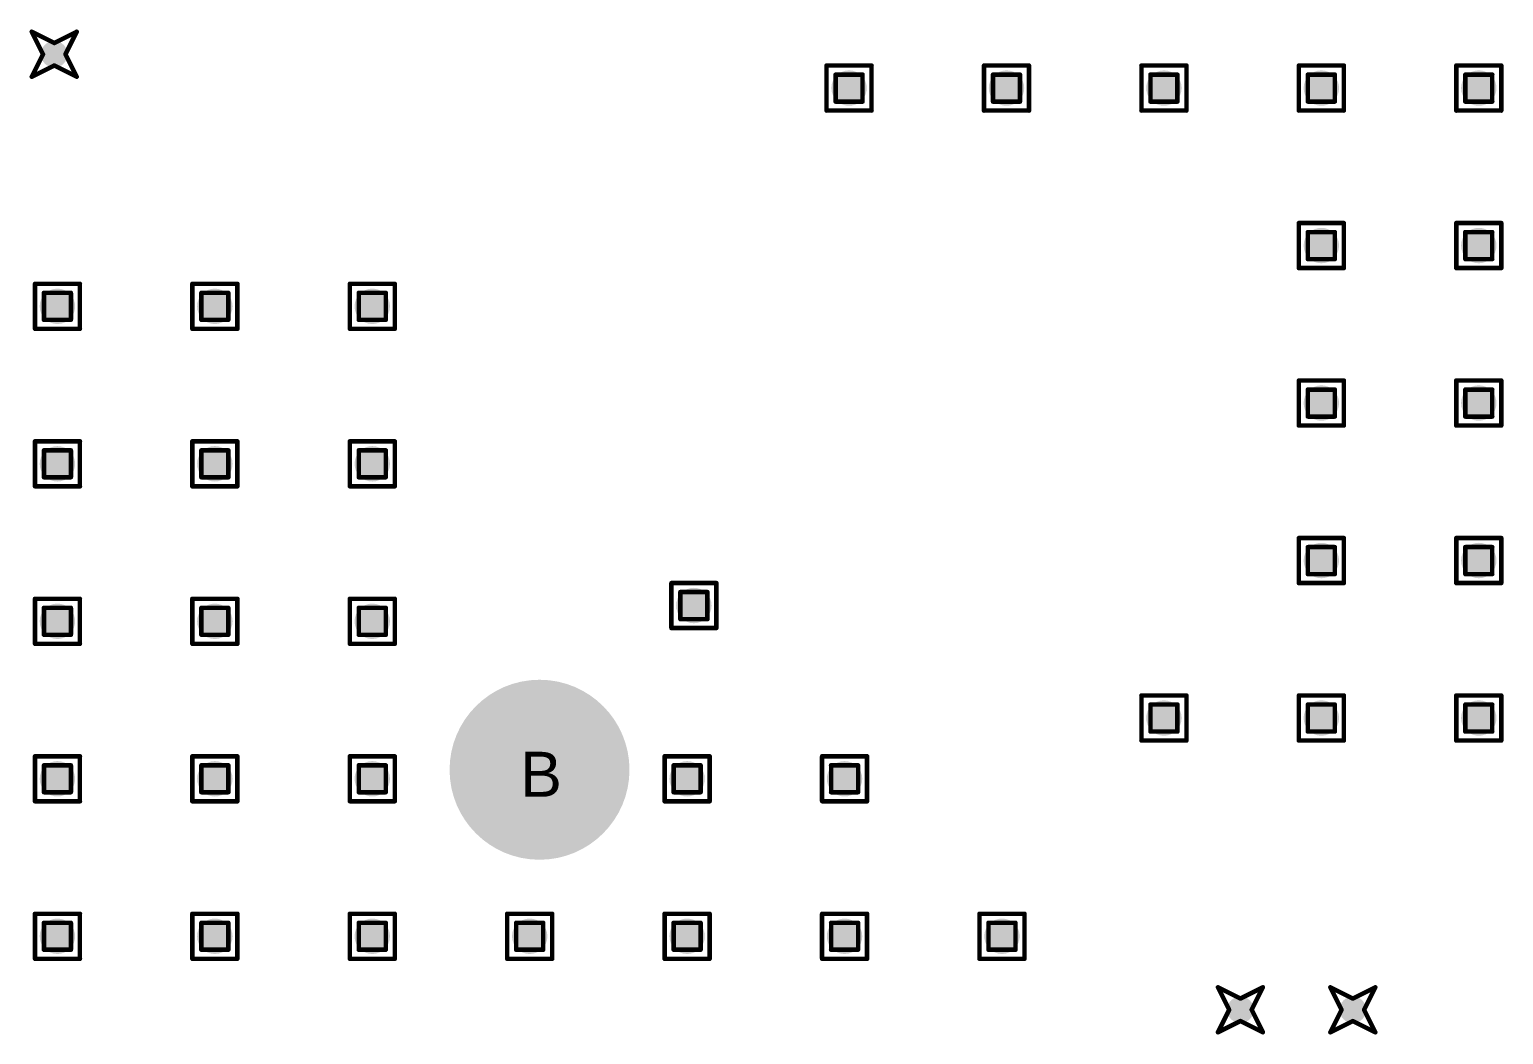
# Model space of a CAD drawing. Header units: millimetres. Extents: x -25 to 478, y -31 to 252.
# Drawn here: x 48.27 to 64.92, y 18.07 to 29.41 of the extents above; entities that cross this region are included whole.
import ezdxf

# ---------------------------------------------------------------- set-up
doc = ezdxf.new("R2010")
doc.units = ezdxf.units.MM
for name, color, linetype in [('DrillDrawing', 1, 'Continuous'), ('MultiLayer', 9, 'Continuous'), ('PadHoleLayer', 156, 'Continuous'), ('ViaHoleLayer', 16, 'Continuous')]:
    doc.layers.add(name, color=color, linetype=linetype)
doc.styles.add('Arial', font='', dxfattribs={"height": 0.2})
doc.styles.get('Arial').set_extended_font_data('Arial')

# ---------------------------------------------------------------- blocks, each defined once
blk = doc.blocks.new('KEYSTONE5000_953')
at = {"layer": 'MultiLayer'}
h = blk.add_hatch(color=9, dxfattribs=at)
edge = h.paths.add_edge_path()
edge.add_arc((0, 0), 1.016, 0, 360)
at = {"layer": 'PadHoleLayer'}
h = blk.add_hatch(color=156, dxfattribs=at)
edge = h.paths.add_edge_path()
edge.add_arc((0, 0), 0.508, 0, 360)

msp = doc.modelspace()

# ---------------------------------------------------------------- hatches: boundary and pattern name
at = {"layer": 'ViaHoleLayer'}
h = msp.add_hatch(color=16, dxfattribs=at)
edge = h.paths.add_edge_path()
edge.add_arc((48.554, 29.135), 0.15, 0, 360)
h = msp.add_hatch(color=16, dxfattribs=at)
edge = h.paths.add_edge_path()
edge.add_arc((57.531, 28.753), 0.2, 0, 360)
h = msp.add_hatch(color=16, dxfattribs=at)
edge = h.paths.add_edge_path()
edge.add_arc((59.309, 28.753), 0.2, 0, 360)
h = msp.add_hatch(color=16, dxfattribs=at)
edge = h.paths.add_edge_path()
edge.add_arc((61.087, 28.753), 0.2, 0, 360)
h = msp.add_hatch(color=16, dxfattribs=at)
edge = h.paths.add_edge_path()
edge.add_arc((62.865, 28.753), 0.2, 0, 360)
h = msp.add_hatch(color=16, dxfattribs=at)
edge = h.paths.add_edge_path()
edge.add_arc((64.643, 28.753), 0.2, 0, 360)
h = msp.add_hatch(color=16, dxfattribs=at)
edge = h.paths.add_edge_path()
edge.add_arc((62.865, 26.975), 0.2, 0, 360)
h = msp.add_hatch(color=16, dxfattribs=at)
edge = h.paths.add_edge_path()
edge.add_arc((64.643, 26.975), 0.2, 0, 360)
h = msp.add_hatch(color=16, dxfattribs=at)
edge = h.paths.add_edge_path()
edge.add_arc((48.59, 26.289), 0.2, 0, 360)
h = msp.add_hatch(color=16, dxfattribs=at)
edge = h.paths.add_edge_path()
edge.add_arc((50.368, 26.289), 0.2, 0, 360)
h = msp.add_hatch(color=16, dxfattribs=at)
edge = h.paths.add_edge_path()
edge.add_arc((52.146, 26.289), 0.2, 0, 360)
h = msp.add_hatch(color=16, dxfattribs=at)
edge = h.paths.add_edge_path()
edge.add_arc((62.865, 25.197), 0.2, 0, 360)
h = msp.add_hatch(color=16, dxfattribs=at)
edge = h.paths.add_edge_path()
edge.add_arc((64.643, 25.197), 0.2, 0, 360)
h = msp.add_hatch(color=16, dxfattribs=at)
edge = h.paths.add_edge_path()
edge.add_arc((48.59, 24.511), 0.2, 0, 360)
h = msp.add_hatch(color=16, dxfattribs=at)
edge = h.paths.add_edge_path()
edge.add_arc((50.368, 24.511), 0.2, 0, 360)
h = msp.add_hatch(color=16, dxfattribs=at)
edge = h.paths.add_edge_path()
edge.add_arc((52.146, 24.511), 0.2, 0, 360)
h = msp.add_hatch(color=16, dxfattribs=at)
edge = h.paths.add_edge_path()
edge.add_arc((62.865, 23.419), 0.2, 0, 360)
h = msp.add_hatch(color=16, dxfattribs=at)
edge = h.paths.add_edge_path()
edge.add_arc((64.643, 23.419), 0.2, 0, 360)
h = msp.add_hatch(color=16, dxfattribs=at)
edge = h.paths.add_edge_path()
edge.add_arc((55.778, 22.911), 0.2, 0, 360)
h = msp.add_hatch(color=16, dxfattribs=at)
edge = h.paths.add_edge_path()
edge.add_arc((48.59, 22.733), 0.2, 0, 360)
h = msp.add_hatch(color=16, dxfattribs=at)
edge = h.paths.add_edge_path()
edge.add_arc((50.368, 22.733), 0.2, 0, 360)
h = msp.add_hatch(color=16, dxfattribs=at)
edge = h.paths.add_edge_path()
edge.add_arc((52.146, 22.733), 0.2, 0, 360)
h = msp.add_hatch(color=16, dxfattribs=at)
edge = h.paths.add_edge_path()
edge.add_arc((61.087, 21.641), 0.2, 0, 360)
h = msp.add_hatch(color=16, dxfattribs=at)
edge = h.paths.add_edge_path()
edge.add_arc((62.865, 21.641), 0.2, 0, 360)
h = msp.add_hatch(color=16, dxfattribs=at)
edge = h.paths.add_edge_path()
edge.add_arc((64.643, 21.641), 0.2, 0, 360)
h = msp.add_hatch(color=16, dxfattribs=at)
edge = h.paths.add_edge_path()
edge.add_arc((48.59, 20.955), 0.2, 0, 360)
h = msp.add_hatch(color=16, dxfattribs=at)
edge = h.paths.add_edge_path()
edge.add_arc((50.368, 20.955), 0.2, 0, 360)
h = msp.add_hatch(color=16, dxfattribs=at)
edge = h.paths.add_edge_path()
edge.add_arc((52.146, 20.955), 0.2, 0, 360)
h = msp.add_hatch(color=16, dxfattribs=at)
edge = h.paths.add_edge_path()
edge.add_arc((55.702, 20.955), 0.2, 0, 360)
h = msp.add_hatch(color=16, dxfattribs=at)
edge = h.paths.add_edge_path()
edge.add_arc((57.48, 20.955), 0.2, 0, 360)
h = msp.add_hatch(color=16, dxfattribs=at)
edge = h.paths.add_edge_path()
edge.add_arc((48.59, 19.177), 0.2, 0, 360)
h = msp.add_hatch(color=16, dxfattribs=at)
edge = h.paths.add_edge_path()
edge.add_arc((50.368, 19.177), 0.2, 0, 360)
h = msp.add_hatch(color=16, dxfattribs=at)
edge = h.paths.add_edge_path()
edge.add_arc((52.146, 19.177), 0.2, 0, 360)
h = msp.add_hatch(color=16, dxfattribs=at)
edge = h.paths.add_edge_path()
edge.add_arc((53.924, 19.177), 0.2, 0, 360)
h = msp.add_hatch(color=16, dxfattribs=at)
edge = h.paths.add_edge_path()
edge.add_arc((55.702, 19.177), 0.2, 0, 360)
h = msp.add_hatch(color=16, dxfattribs=at)
edge = h.paths.add_edge_path()
edge.add_arc((57.48, 19.177), 0.2, 0, 360)
h = msp.add_hatch(color=16, dxfattribs=at)
edge = h.paths.add_edge_path()
edge.add_arc((59.258, 19.177), 0.2, 0, 360)
h = msp.add_hatch(color=16, dxfattribs=at)
edge = h.paths.add_edge_path()
edge.add_arc((61.951, 18.347), 0.15, 0, 360)
h = msp.add_hatch(color=16, dxfattribs=at)
edge = h.paths.add_edge_path()
edge.add_arc((63.221, 18.347), 0.15, 0, 360)

# ---------------------------------------------------------------- linework, layer by layer
at = {"layer": 'DrillDrawing', "const_width": 0.0508}
for points in [[(48.3, 29.389), (48.554, 29.262)], [(48.3, 29.389), (48.427, 29.135)], [(48.554, 29.262), (48.808, 29.389)], [(48.681, 29.135), (48.808, 29.389)], [(48.3, 28.881), (48.427, 29.135)], [(48.681, 29.135), (48.808, 28.881)], [(48.3, 28.881), (48.554, 29.008)], [(48.554, 29.008), (48.808, 28.881)], [(57.277, 29.007), (57.785, 29.007)], [(57.277, 28.499), (57.277, 29.007)], [(57.785, 28.499), (57.785, 29.007)], [(59.055, 29.007), (59.563, 29.007)], [(59.055, 28.499), (59.055, 29.007)], [(59.563, 28.499), (59.563, 29.007)], [(60.833, 29.007), (61.341, 29.007)], [(60.833, 28.499), (60.833, 29.007)], [(61.341, 28.499), (61.341, 29.007)], [(62.611, 29.007), (63.119, 29.007)], [(62.611, 28.499), (62.611, 29.007)], [(63.119, 28.499), (63.119, 29.007)], [(64.389, 29.007), (64.897, 29.007)], [(64.389, 28.499), (64.389, 29.007)], [(64.897, 28.499), (64.897, 29.007)], [(57.379, 28.905), (57.683, 28.905)], [(57.379, 28.6), (57.379, 28.905)], [(57.683, 28.6), (57.683, 28.905)], [(59.157, 28.905), (59.461, 28.905)], [(59.157, 28.6), (59.157, 28.905)], [(59.461, 28.6), (59.461, 28.905)], [(60.935, 28.905), (61.239, 28.905)], [(60.935, 28.6), (60.935, 28.905)], [(61.239, 28.6), (61.239, 28.905)], [(62.713, 28.905), (63.017, 28.905)], [(62.713, 28.6), (62.713, 28.905)], [(63.017, 28.6), (63.017, 28.905)], [(64.491, 28.905), (64.795, 28.905)], [(64.491, 28.6), (64.491, 28.905)], [(64.795, 28.6), (64.795, 28.905)], [(57.277, 28.499), (57.785, 28.499)], [(57.379, 28.6), (57.683, 28.6)], [(59.055, 28.499), (59.563, 28.499)], [(59.157, 28.6), (59.461, 28.6)], [(60.833, 28.499), (61.341, 28.499)], [(60.935, 28.6), (61.239, 28.6)], [(62.611, 28.499), (63.119, 28.499)], [(62.713, 28.6), (63.017, 28.6)], [(64.389, 28.499), (64.897, 28.499)], [(64.491, 28.6), (64.795, 28.6)], [(62.611, 27.229), (63.119, 27.229)], [(62.611, 26.721), (62.611, 27.229)], [(62.713, 27.127), (63.017, 27.127)], [(62.713, 26.822), (62.713, 27.127)], [(63.017, 26.822), (63.017, 27.127)], [(63.119, 26.721), (63.119, 27.229)], [(64.389, 27.229), (64.897, 27.229)], [(64.389, 26.721), (64.389, 27.229)], [(64.491, 27.127), (64.795, 27.127)], [(64.491, 26.822), (64.491, 27.127)], [(64.795, 26.822), (64.795, 27.127)], [(64.897, 26.721), (64.897, 27.229)], [(62.713, 26.822), (63.017, 26.822)], [(64.491, 26.822), (64.795, 26.822)], [(62.611, 26.721), (63.119, 26.721)], [(64.389, 26.721), (64.897, 26.721)], [(48.336, 26.543), (48.844, 26.543)], [(48.336, 26.035), (48.336, 26.543)], [(48.844, 26.035), (48.844, 26.543)], [(50.114, 26.543), (50.622, 26.543)], [(50.114, 26.035), (50.114, 26.543)], [(50.622, 26.035), (50.622, 26.543)], [(51.892, 26.543), (52.4, 26.543)], [(51.892, 26.035), (51.892, 26.543)], [(52.4, 26.035), (52.4, 26.543)], [(48.438, 26.441), (48.743, 26.441)], [(48.438, 26.137), (48.438, 26.441)], [(48.743, 26.137), (48.743, 26.441)], [(50.216, 26.441), (50.521, 26.441)], [(50.216, 26.137), (50.216, 26.441)], [(50.521, 26.137), (50.521, 26.441)], [(51.994, 26.441), (52.299, 26.441)], [(51.994, 26.137), (51.994, 26.441)], [(52.299, 26.137), (52.299, 26.441)], [(48.438, 26.137), (48.743, 26.137)], [(50.216, 26.137), (50.521, 26.137)], [(51.994, 26.137), (52.299, 26.137)], [(48.336, 26.035), (48.844, 26.035)], [(50.114, 26.035), (50.622, 26.035)], [(51.892, 26.035), (52.4, 26.035)], [(62.611, 25.451), (63.119, 25.451)], [(62.611, 24.943), (62.611, 25.451)], [(63.119, 24.943), (63.119, 25.451)], [(64.389, 25.451), (64.897, 25.451)], [(64.389, 24.943), (64.389, 25.451)], [(64.897, 24.943), (64.897, 25.451)], [(62.713, 25.349), (63.017, 25.349)], [(62.713, 25.044), (62.713, 25.349)], [(63.017, 25.044), (63.017, 25.349)], [(64.491, 25.349), (64.795, 25.349)], [(64.491, 25.044), (64.491, 25.349)], [(64.795, 25.044), (64.795, 25.349)], [(62.713, 25.044), (63.017, 25.044)], [(64.491, 25.044), (64.795, 25.044)], [(62.611, 24.943), (63.119, 24.943)], [(64.389, 24.943), (64.897, 24.943)], [(48.336, 24.765), (48.844, 24.765)], [(48.336, 24.257), (48.336, 24.765)], [(48.438, 24.663), (48.743, 24.663)], [(48.438, 24.359), (48.438, 24.663)], [(48.743, 24.359), (48.743, 24.663)], [(48.844, 24.257), (48.844, 24.765)], [(50.114, 24.765), (50.622, 24.765)], [(50.114, 24.257), (50.114, 24.765)], [(50.216, 24.663), (50.521, 24.663)], [(50.216, 24.359), (50.216, 24.663)], [(50.521, 24.359), (50.521, 24.663)], [(50.622, 24.257), (50.622, 24.765)], [(51.892, 24.765), (52.4, 24.765)], [(51.892, 24.257), (51.892, 24.765)], [(51.994, 24.663), (52.299, 24.663)], [(51.994, 24.359), (51.994, 24.663)], [(52.299, 24.359), (52.299, 24.663)], [(52.4, 24.257), (52.4, 24.765)], [(48.438, 24.359), (48.743, 24.359)], [(50.216, 24.359), (50.521, 24.359)], [(51.994, 24.359), (52.299, 24.359)], [(48.336, 24.257), (48.844, 24.257)], [(50.114, 24.257), (50.622, 24.257)], [(51.892, 24.257), (52.4, 24.257)], [(62.611, 23.673), (63.119, 23.673)], [(62.611, 23.165), (62.611, 23.673)], [(63.119, 23.165), (63.119, 23.673)], [(64.389, 23.673), (64.897, 23.673)], [(64.389, 23.165), (64.389, 23.673)], [(64.897, 23.165), (64.897, 23.673)], [(62.713, 23.571), (63.017, 23.571)], [(62.713, 23.266), (62.713, 23.571)], [(63.017, 23.266), (63.017, 23.571)], [(64.491, 23.571), (64.795, 23.571)], [(64.491, 23.266), (64.491, 23.571)], [(64.795, 23.266), (64.795, 23.571)], [(55.524, 23.165), (56.032, 23.165)], [(55.524, 22.657), (55.524, 23.165)], [(56.032, 22.657), (56.032, 23.165)], [(62.611, 23.165), (63.119, 23.165)], [(62.713, 23.266), (63.017, 23.266)], [(64.389, 23.165), (64.897, 23.165)], [(64.491, 23.266), (64.795, 23.266)], [(48.336, 22.987), (48.844, 22.987)], [(48.336, 22.479), (48.336, 22.987)], [(48.844, 22.479), (48.844, 22.987)], [(50.114, 22.987), (50.622, 22.987)], [(50.114, 22.479), (50.114, 22.987)], [(50.622, 22.479), (50.622, 22.987)], [(51.892, 22.987), (52.4, 22.987)], [(51.892, 22.479), (51.892, 22.987)], [(52.4, 22.479), (52.4, 22.987)], [(55.626, 23.063), (55.931, 23.063)], [(55.626, 22.758), (55.626, 23.063)], [(55.931, 22.758), (55.931, 23.063)], [(48.438, 22.885), (48.743, 22.885)], [(48.438, 22.581), (48.438, 22.885)], [(48.743, 22.581), (48.743, 22.885)], [(50.216, 22.885), (50.521, 22.885)], [(50.216, 22.581), (50.216, 22.885)], [(50.521, 22.581), (50.521, 22.885)], [(51.994, 22.885), (52.299, 22.885)], [(51.994, 22.581), (51.994, 22.885)], [(52.299, 22.581), (52.299, 22.885)], [(55.524, 22.657), (56.032, 22.657)], [(55.626, 22.758), (55.931, 22.758)], [(48.336, 22.479), (48.844, 22.479)], [(48.438, 22.581), (48.743, 22.581)], [(50.114, 22.479), (50.622, 22.479)], [(50.216, 22.581), (50.521, 22.581)], [(51.892, 22.479), (52.4, 22.479)], [(51.994, 22.581), (52.299, 22.581)], [(60.833, 21.895), (61.341, 21.895)], [(60.833, 21.387), (60.833, 21.895)], [(60.935, 21.793), (61.239, 21.793)], [(60.935, 21.488), (60.935, 21.793)], [(61.239, 21.488), (61.239, 21.793)], [(61.341, 21.387), (61.341, 21.895)], [(62.611, 21.895), (63.119, 21.895)], [(62.611, 21.387), (62.611, 21.895)], [(62.713, 21.793), (63.017, 21.793)], [(62.713, 21.488), (62.713, 21.793)], [(63.017, 21.488), (63.017, 21.793)], [(63.119, 21.387), (63.119, 21.895)], [(64.389, 21.895), (64.897, 21.895)], [(64.389, 21.387), (64.389, 21.895)], [(64.491, 21.793), (64.795, 21.793)], [(64.491, 21.488), (64.491, 21.793)], [(64.795, 21.488), (64.795, 21.793)], [(64.897, 21.387), (64.897, 21.895)], [(60.935, 21.488), (61.239, 21.488)], [(62.713, 21.488), (63.017, 21.488)], [(64.491, 21.488), (64.795, 21.488)], [(60.833, 21.387), (61.341, 21.387)], [(62.611, 21.387), (63.119, 21.387)], [(64.389, 21.387), (64.897, 21.387)], [(48.336, 21.209), (48.844, 21.209)], [(48.336, 20.701), (48.336, 21.209)], [(48.844, 20.701), (48.844, 21.209)], [(50.114, 21.209), (50.622, 21.209)], [(50.114, 20.701), (50.114, 21.209)], [(50.622, 20.701), (50.622, 21.209)], [(51.892, 21.209), (52.4, 21.209)], [(51.892, 20.701), (51.892, 21.209)], [(52.4, 20.701), (52.4, 21.209)], [(55.448, 21.209), (55.956, 21.209)], [(55.448, 20.701), (55.448, 21.209)], [(55.956, 20.701), (55.956, 21.209)], [(57.226, 21.209), (57.734, 21.209)], [(57.226, 20.701), (57.226, 21.209)], [(57.734, 20.701), (57.734, 21.209)], [(48.438, 21.107), (48.743, 21.107)], [(48.438, 20.803), (48.438, 21.107)], [(48.743, 20.803), (48.743, 21.107)], [(50.216, 21.107), (50.521, 21.107)], [(50.216, 20.803), (50.216, 21.107)], [(50.521, 20.803), (50.521, 21.107)], [(51.994, 21.107), (52.299, 21.107)], [(51.994, 20.803), (51.994, 21.107)], [(52.299, 20.803), (52.299, 21.107)], [(55.55, 21.107), (55.855, 21.107)], [(55.55, 20.803), (55.55, 21.107)], [(55.855, 20.803), (55.855, 21.107)], [(57.328, 21.107), (57.633, 21.107)], [(57.328, 20.803), (57.328, 21.107)], [(57.633, 20.803), (57.633, 21.107)], [(48.438, 20.803), (48.743, 20.803)], [(50.216, 20.803), (50.521, 20.803)], [(51.994, 20.803), (52.299, 20.803)], [(55.55, 20.803), (55.855, 20.803)], [(57.328, 20.803), (57.633, 20.803)], [(48.336, 20.701), (48.844, 20.701)], [(50.114, 20.701), (50.622, 20.701)], [(51.892, 20.701), (52.4, 20.701)], [(55.448, 20.701), (55.956, 20.701)], [(57.226, 20.701), (57.734, 20.701)], [(48.336, 19.431), (48.844, 19.431)], [(48.336, 18.923), (48.336, 19.431)], [(48.438, 19.329), (48.743, 19.329)], [(48.438, 19.025), (48.438, 19.329)], [(48.743, 19.025), (48.743, 19.329)], [(48.844, 18.923), (48.844, 19.431)], [(50.114, 19.431), (50.622, 19.431)], [(50.114, 18.923), (50.114, 19.431)], [(50.216, 19.329), (50.521, 19.329)], [(50.216, 19.025), (50.216, 19.329)], [(50.521, 19.025), (50.521, 19.329)], [(50.622, 18.923), (50.622, 19.431)], [(51.892, 19.431), (52.4, 19.431)], [(51.892, 18.923), (51.892, 19.431)], [(51.994, 19.329), (52.299, 19.329)], [(51.994, 19.025), (51.994, 19.329)], [(52.299, 19.025), (52.299, 19.329)], [(52.4, 18.923), (52.4, 19.431)], [(53.67, 19.431), (54.178, 19.431)], [(53.67, 18.923), (53.67, 19.431)], [(53.772, 19.329), (54.077, 19.329)], [(53.772, 19.025), (53.772, 19.329)], [(54.077, 19.025), (54.077, 19.329)], [(54.178, 18.923), (54.178, 19.431)], [(55.448, 19.431), (55.956, 19.431)], [(55.448, 18.923), (55.448, 19.431)], [(55.55, 19.329), (55.855, 19.329)], [(55.55, 19.025), (55.55, 19.329)], [(55.855, 19.025), (55.855, 19.329)], [(55.956, 18.923), (55.956, 19.431)], [(57.226, 19.431), (57.734, 19.431)], [(57.226, 18.923), (57.226, 19.431)], [(57.328, 19.329), (57.633, 19.329)], [(57.328, 19.025), (57.328, 19.329)], [(57.633, 19.025), (57.633, 19.329)], [(57.734, 18.923), (57.734, 19.431)], [(59.004, 19.431), (59.512, 19.431)], [(59.004, 18.923), (59.004, 19.431)], [(59.106, 19.329), (59.411, 19.329)], [(59.106, 19.025), (59.106, 19.329)], [(59.411, 19.025), (59.411, 19.329)], [(59.512, 18.923), (59.512, 19.431)], [(48.438, 19.025), (48.743, 19.025)], [(50.216, 19.025), (50.521, 19.025)], [(51.994, 19.025), (52.299, 19.025)], [(53.772, 19.025), (54.077, 19.025)], [(55.55, 19.025), (55.855, 19.025)], [(57.328, 19.025), (57.633, 19.025)], [(59.106, 19.025), (59.411, 19.025)], [(48.336, 18.923), (48.844, 18.923)], [(50.114, 18.923), (50.622, 18.923)], [(51.892, 18.923), (52.4, 18.923)], [(53.67, 18.923), (54.178, 18.923)], [(55.448, 18.923), (55.956, 18.923)], [(57.226, 18.923), (57.734, 18.923)], [(59.004, 18.923), (59.512, 18.923)], [(61.697, 18.601), (61.951, 18.474)], [(61.697, 18.601), (61.824, 18.347)], [(61.951, 18.474), (62.205, 18.601)], [(62.078, 18.347), (62.205, 18.601)], [(62.967, 18.601), (63.221, 18.474)], [(62.967, 18.601), (63.094, 18.347)], [(63.221, 18.474), (63.475, 18.601)], [(63.348, 18.347), (63.475, 18.601)], [(61.697, 18.093), (61.824, 18.347)], [(62.078, 18.347), (62.205, 18.093)], [(62.967, 18.093), (63.094, 18.347)], [(63.348, 18.347), (63.475, 18.093)], [(61.697, 18.093), (61.951, 18.22)], [(61.951, 18.22), (62.205, 18.093)], [(62.967, 18.093), (63.221, 18.22)], [(63.221, 18.22), (63.475, 18.093)]]:
    msp.add_lwpolyline(points, dxfattribs=at)
at = {"layer": 'DrillDrawing', "const_width": 0.0254}
for points in [[(48.287, 29.389, 1), (48.313, 29.389, 1)], [(48.287, 29.389, 1), (48.313, 29.389, 1)], [(48.795, 29.389, 1), (48.821, 29.389, 1)], [(48.795, 29.389, 1), (48.821, 29.389, 1)], [(48.414, 29.135, 1), (48.44, 29.135, 1)], [(48.414, 29.135, 1), (48.44, 29.135, 1)], [(48.541, 29.262, 1), (48.567, 29.262, 1)], [(48.541, 29.262, 1), (48.567, 29.262, 1)], [(48.668, 29.135, 1), (48.694, 29.135, 1)], [(48.668, 29.135, 1), (48.694, 29.135, 1)], [(48.541, 29.008, 1), (48.567, 29.008, 1)], [(48.541, 29.008, 1), (48.567, 29.008, 1)], [(57.264, 29.007, 1), (57.29, 29.007, 1)], [(57.264, 29.007, 1), (57.29, 29.007, 1)], [(57.772, 29.007, 1), (57.798, 29.007, 1)], [(57.772, 29.007, 1), (57.798, 29.007, 1)], [(59.042, 29.007, 1), (59.068, 29.007, 1)], [(59.042, 29.007, 1), (59.068, 29.007, 1)], [(59.55, 29.007, 1), (59.576, 29.007, 1)], [(59.55, 29.007, 1), (59.576, 29.007, 1)], [(60.82, 29.007, 1), (60.846, 29.007, 1)], [(60.82, 29.007, 1), (60.846, 29.007, 1)], [(61.328, 29.007, 1), (61.354, 29.007, 1)], [(61.328, 29.007, 1), (61.354, 29.007, 1)], [(62.598, 29.007, 1), (62.624, 29.007, 1)], [(62.598, 29.007, 1), (62.624, 29.007, 1)], [(63.106, 29.007, 1), (63.132, 29.007, 1)], [(63.106, 29.007, 1), (63.132, 29.007, 1)], [(64.376, 29.007, 1), (64.402, 29.007, 1)], [(64.376, 29.007, 1), (64.402, 29.007, 1)], [(64.884, 29.007, 1), (64.91, 29.007, 1)], [(64.884, 29.007, 1), (64.91, 29.007, 1)], [(48.287, 28.881, 1), (48.313, 28.881, 1)], [(48.287, 28.881, 1), (48.313, 28.881, 1)], [(48.795, 28.881, 1), (48.821, 28.881, 1)], [(48.795, 28.881, 1), (48.821, 28.881, 1)], [(57.366, 28.905, 1), (57.391, 28.905, 1)], [(57.366, 28.905, 1), (57.391, 28.905, 1)], [(57.671, 28.905, 1), (57.696, 28.905, 1)], [(57.671, 28.905, 1), (57.696, 28.905, 1)], [(59.144, 28.905, 1), (59.169, 28.905, 1)], [(59.144, 28.905, 1), (59.169, 28.905, 1)], [(59.449, 28.905, 1), (59.474, 28.905, 1)], [(59.449, 28.905, 1), (59.474, 28.905, 1)], [(60.922, 28.905, 1), (60.947, 28.905, 1)], [(60.922, 28.905, 1), (60.947, 28.905, 1)], [(61.227, 28.905, 1), (61.252, 28.905, 1)], [(61.227, 28.905, 1), (61.252, 28.905, 1)], [(62.7, 28.905, 1), (62.725, 28.905, 1)], [(62.7, 28.905, 1), (62.725, 28.905, 1)], [(63.005, 28.905, 1), (63.03, 28.905, 1)], [(63.005, 28.905, 1), (63.03, 28.905, 1)], [(64.478, 28.905, 1), (64.503, 28.905, 1)], [(64.478, 28.905, 1), (64.503, 28.905, 1)], [(64.783, 28.905, 1), (64.808, 28.905, 1)], [(64.783, 28.905, 1), (64.808, 28.905, 1)], [(57.264, 28.499, 1), (57.29, 28.499, 1)], [(57.264, 28.499, 1), (57.29, 28.499, 1)], [(57.366, 28.6, 1), (57.391, 28.6, 1)], [(57.366, 28.6, 1), (57.391, 28.6, 1)], [(57.671, 28.6, 1), (57.696, 28.6, 1)], [(57.671, 28.6, 1), (57.696, 28.6, 1)], [(57.772, 28.499, 1), (57.798, 28.499, 1)], [(57.772, 28.499, 1), (57.798, 28.499, 1)], [(59.042, 28.499, 1), (59.068, 28.499, 1)], [(59.042, 28.499, 1), (59.068, 28.499, 1)], [(59.144, 28.6, 1), (59.169, 28.6, 1)], [(59.144, 28.6, 1), (59.169, 28.6, 1)], [(59.449, 28.6, 1), (59.474, 28.6, 1)], [(59.449, 28.6, 1), (59.474, 28.6, 1)], [(59.55, 28.499, 1), (59.576, 28.499, 1)], [(59.55, 28.499, 1), (59.576, 28.499, 1)], [(60.82, 28.499, 1), (60.846, 28.499, 1)], [(60.82, 28.499, 1), (60.846, 28.499, 1)], [(60.922, 28.6, 1), (60.947, 28.6, 1)], [(60.922, 28.6, 1), (60.947, 28.6, 1)], [(61.227, 28.6, 1), (61.252, 28.6, 1)], [(61.227, 28.6, 1), (61.252, 28.6, 1)], [(61.328, 28.499, 1), (61.354, 28.499, 1)], [(61.328, 28.499, 1), (61.354, 28.499, 1)], [(62.598, 28.499, 1), (62.624, 28.499, 1)], [(62.598, 28.499, 1), (62.624, 28.499, 1)], [(62.7, 28.6, 1), (62.725, 28.6, 1)], [(62.7, 28.6, 1), (62.725, 28.6, 1)], [(63.005, 28.6, 1), (63.03, 28.6, 1)], [(63.005, 28.6, 1), (63.03, 28.6, 1)], [(63.106, 28.499, 1), (63.132, 28.499, 1)], [(63.106, 28.499, 1), (63.132, 28.499, 1)], [(64.376, 28.499, 1), (64.402, 28.499, 1)], [(64.376, 28.499, 1), (64.402, 28.499, 1)], [(64.478, 28.6, 1), (64.503, 28.6, 1)], [(64.478, 28.6, 1), (64.503, 28.6, 1)], [(64.783, 28.6, 1), (64.808, 28.6, 1)], [(64.783, 28.6, 1), (64.808, 28.6, 1)], [(64.884, 28.499, 1), (64.91, 28.499, 1)], [(64.884, 28.499, 1), (64.91, 28.499, 1)], [(62.598, 27.229, 1), (62.624, 27.229, 1)], [(62.598, 27.229, 1), (62.624, 27.229, 1)], [(62.7, 27.127, 1), (62.725, 27.127, 1)], [(62.7, 27.127, 1), (62.725, 27.127, 1)], [(63.005, 27.127, 1), (63.03, 27.127, 1)], [(63.005, 27.127, 1), (63.03, 27.127, 1)], [(63.106, 27.229, 1), (63.132, 27.229, 1)], [(63.106, 27.229, 1), (63.132, 27.229, 1)], [(64.376, 27.229, 1), (64.402, 27.229, 1)], [(64.376, 27.229, 1), (64.402, 27.229, 1)], [(64.478, 27.127, 1), (64.503, 27.127, 1)], [(64.478, 27.127, 1), (64.503, 27.127, 1)], [(64.783, 27.127, 1), (64.808, 27.127, 1)], [(64.783, 27.127, 1), (64.808, 27.127, 1)], [(64.884, 27.229, 1), (64.91, 27.229, 1)], [(64.884, 27.229, 1), (64.91, 27.229, 1)], [(62.7, 26.822, 1), (62.725, 26.822, 1)], [(62.7, 26.822, 1), (62.725, 26.822, 1)], [(63.005, 26.822, 1), (63.03, 26.822, 1)], [(63.005, 26.822, 1), (63.03, 26.822, 1)], [(64.478, 26.822, 1), (64.503, 26.822, 1)], [(64.478, 26.822, 1), (64.503, 26.822, 1)], [(64.783, 26.822, 1), (64.808, 26.822, 1)], [(64.783, 26.822, 1), (64.808, 26.822, 1)], [(62.598, 26.721, 1), (62.624, 26.721, 1)], [(62.598, 26.721, 1), (62.624, 26.721, 1)], [(63.106, 26.721, 1), (63.132, 26.721, 1)], [(63.106, 26.721, 1), (63.132, 26.721, 1)], [(64.376, 26.721, 1), (64.402, 26.721, 1)], [(64.376, 26.721, 1), (64.402, 26.721, 1)], [(64.884, 26.721, 1), (64.91, 26.721, 1)], [(64.884, 26.721, 1), (64.91, 26.721, 1)], [(48.324, 26.543, 1), (48.349, 26.543, 1)], [(48.324, 26.543, 1), (48.349, 26.543, 1)], [(48.831, 26.543, 1), (48.857, 26.543, 1)], [(48.831, 26.543, 1), (48.857, 26.543, 1)], [(50.101, 26.543, 1), (50.127, 26.543, 1)], [(50.101, 26.543, 1), (50.127, 26.543, 1)], [(50.609, 26.543, 1), (50.635, 26.543, 1)], [(50.609, 26.543, 1), (50.635, 26.543, 1)], [(51.88, 26.543, 1), (51.905, 26.543, 1)], [(51.88, 26.543, 1), (51.905, 26.543, 1)], [(52.388, 26.543, 1), (52.413, 26.543, 1)], [(52.388, 26.543, 1), (52.413, 26.543, 1)], [(48.425, 26.441, 1), (48.45, 26.441, 1)], [(48.425, 26.441, 1), (48.45, 26.441, 1)], [(48.73, 26.441, 1), (48.755, 26.441, 1)], [(48.73, 26.441, 1), (48.755, 26.441, 1)], [(50.203, 26.441, 1), (50.228, 26.441, 1)], [(50.203, 26.441, 1), (50.228, 26.441, 1)], [(50.508, 26.441, 1), (50.533, 26.441, 1)], [(50.508, 26.441, 1), (50.533, 26.441, 1)], [(51.981, 26.441, 1), (52.007, 26.441, 1)], [(51.981, 26.441, 1), (52.007, 26.441, 1)], [(52.286, 26.441, 1), (52.311, 26.441, 1)], [(52.286, 26.441, 1), (52.311, 26.441, 1)], [(48.425, 26.137, 1), (48.45, 26.137, 1)], [(48.425, 26.137, 1), (48.45, 26.137, 1)], [(48.73, 26.137, 1), (48.755, 26.137, 1)], [(48.73, 26.137, 1), (48.755, 26.137, 1)], [(50.203, 26.137, 1), (50.228, 26.137, 1)], [(50.203, 26.137, 1), (50.228, 26.137, 1)], [(50.508, 26.137, 1), (50.533, 26.137, 1)], [(50.508, 26.137, 1), (50.533, 26.137, 1)], [(51.981, 26.137, 1), (52.007, 26.137, 1)], [(51.981, 26.137, 1), (52.007, 26.137, 1)], [(52.286, 26.137, 1), (52.311, 26.137, 1)], [(52.286, 26.137, 1), (52.311, 26.137, 1)], [(48.324, 26.035, 1), (48.349, 26.035, 1)], [(48.324, 26.035, 1), (48.349, 26.035, 1)], [(48.831, 26.035, 1), (48.857, 26.035, 1)], [(48.831, 26.035, 1), (48.857, 26.035, 1)], [(50.101, 26.035, 1), (50.127, 26.035, 1)], [(50.101, 26.035, 1), (50.127, 26.035, 1)], [(50.609, 26.035, 1), (50.635, 26.035, 1)], [(50.609, 26.035, 1), (50.635, 26.035, 1)], [(51.88, 26.035, 1), (51.905, 26.035, 1)], [(51.88, 26.035, 1), (51.905, 26.035, 1)], [(52.388, 26.035, 1), (52.413, 26.035, 1)], [(52.388, 26.035, 1), (52.413, 26.035, 1)], [(62.598, 25.451, 1), (62.624, 25.451, 1)], [(62.598, 25.451, 1), (62.624, 25.451, 1)], [(63.106, 25.451, 1), (63.132, 25.451, 1)], [(63.106, 25.451, 1), (63.132, 25.451, 1)], [(64.376, 25.451, 1), (64.402, 25.451, 1)], [(64.376, 25.451, 1), (64.402, 25.451, 1)], [(64.884, 25.451, 1), (64.91, 25.451, 1)], [(64.884, 25.451, 1), (64.91, 25.451, 1)], [(62.7, 25.349, 1), (62.725, 25.349, 1)], [(62.7, 25.349, 1), (62.725, 25.349, 1)], [(63.005, 25.349, 1), (63.03, 25.349, 1)], [(63.005, 25.349, 1), (63.03, 25.349, 1)], [(64.478, 25.349, 1), (64.503, 25.349, 1)], [(64.478, 25.349, 1), (64.503, 25.349, 1)], [(64.783, 25.349, 1), (64.808, 25.349, 1)], [(64.783, 25.349, 1), (64.808, 25.349, 1)], [(62.7, 25.044, 1), (62.725, 25.044, 1)], [(62.7, 25.044, 1), (62.725, 25.044, 1)], [(63.005, 25.044, 1), (63.03, 25.044, 1)], [(63.005, 25.044, 1), (63.03, 25.044, 1)], [(64.478, 25.044, 1), (64.503, 25.044, 1)], [(64.478, 25.044, 1), (64.503, 25.044, 1)], [(64.783, 25.044, 1), (64.808, 25.044, 1)], [(64.783, 25.044, 1), (64.808, 25.044, 1)], [(62.598, 24.943, 1), (62.624, 24.943, 1)], [(62.598, 24.943, 1), (62.624, 24.943, 1)], [(63.106, 24.943, 1), (63.132, 24.943, 1)], [(63.106, 24.943, 1), (63.132, 24.943, 1)], [(64.376, 24.943, 1), (64.402, 24.943, 1)], [(64.376, 24.943, 1), (64.402, 24.943, 1)], [(64.884, 24.943, 1), (64.91, 24.943, 1)], [(64.884, 24.943, 1), (64.91, 24.943, 1)], [(48.324, 24.765, 1), (48.349, 24.765, 1)], [(48.324, 24.765, 1), (48.349, 24.765, 1)], [(48.425, 24.663, 1), (48.45, 24.663, 1)], [(48.425, 24.663, 1), (48.45, 24.663, 1)], [(48.73, 24.663, 1), (48.755, 24.663, 1)], [(48.73, 24.663, 1), (48.755, 24.663, 1)], [(48.831, 24.765, 1), (48.857, 24.765, 1)], [(48.831, 24.765, 1), (48.857, 24.765, 1)], [(50.101, 24.765, 1), (50.127, 24.765, 1)], [(50.101, 24.765, 1), (50.127, 24.765, 1)], [(50.203, 24.663, 1), (50.228, 24.663, 1)], [(50.203, 24.663, 1), (50.228, 24.663, 1)], [(50.508, 24.663, 1), (50.533, 24.663, 1)], [(50.508, 24.663, 1), (50.533, 24.663, 1)], [(50.609, 24.765, 1), (50.635, 24.765, 1)], [(50.609, 24.765, 1), (50.635, 24.765, 1)], [(51.88, 24.765, 1), (51.905, 24.765, 1)], [(51.88, 24.765, 1), (51.905, 24.765, 1)], [(51.981, 24.663, 1), (52.007, 24.663, 1)], [(51.981, 24.663, 1), (52.007, 24.663, 1)], [(52.286, 24.663, 1), (52.311, 24.663, 1)], [(52.286, 24.663, 1), (52.311, 24.663, 1)], [(52.388, 24.765, 1), (52.413, 24.765, 1)], [(52.388, 24.765, 1), (52.413, 24.765, 1)], [(48.425, 24.359, 1), (48.45, 24.359, 1)], [(48.425, 24.359, 1), (48.45, 24.359, 1)], [(48.73, 24.359, 1), (48.755, 24.359, 1)], [(48.73, 24.359, 1), (48.755, 24.359, 1)], [(50.203, 24.359, 1), (50.228, 24.359, 1)], [(50.203, 24.359, 1), (50.228, 24.359, 1)], [(50.508, 24.359, 1), (50.533, 24.359, 1)], [(50.508, 24.359, 1), (50.533, 24.359, 1)], [(51.981, 24.359, 1), (52.007, 24.359, 1)], [(51.981, 24.359, 1), (52.007, 24.359, 1)], [(52.286, 24.359, 1), (52.311, 24.359, 1)], [(52.286, 24.359, 1), (52.311, 24.359, 1)], [(48.324, 24.257, 1), (48.349, 24.257, 1)], [(48.324, 24.257, 1), (48.349, 24.257, 1)], [(48.831, 24.257, 1), (48.857, 24.257, 1)], [(48.831, 24.257, 1), (48.857, 24.257, 1)], [(50.101, 24.257, 1), (50.127, 24.257, 1)], [(50.101, 24.257, 1), (50.127, 24.257, 1)], [(50.609, 24.257, 1), (50.635, 24.257, 1)], [(50.609, 24.257, 1), (50.635, 24.257, 1)], [(51.88, 24.257, 1), (51.905, 24.257, 1)], [(51.88, 24.257, 1), (51.905, 24.257, 1)], [(52.388, 24.257, 1), (52.413, 24.257, 1)], [(52.388, 24.257, 1), (52.413, 24.257, 1)], [(62.598, 23.673, 1), (62.624, 23.673, 1)], [(62.598, 23.673, 1), (62.624, 23.673, 1)], [(63.106, 23.673, 1), (63.132, 23.673, 1)], [(63.106, 23.673, 1), (63.132, 23.673, 1)], [(64.376, 23.673, 1), (64.402, 23.673, 1)], [(64.376, 23.673, 1), (64.402, 23.673, 1)], [(64.884, 23.673, 1), (64.91, 23.673, 1)], [(64.884, 23.673, 1), (64.91, 23.673, 1)], [(62.7, 23.571, 1), (62.725, 23.571, 1)], [(62.7, 23.571, 1), (62.725, 23.571, 1)], [(63.005, 23.571, 1), (63.03, 23.571, 1)], [(63.005, 23.571, 1), (63.03, 23.571, 1)], [(64.478, 23.571, 1), (64.503, 23.571, 1)], [(64.478, 23.571, 1), (64.503, 23.571, 1)], [(64.783, 23.571, 1), (64.808, 23.571, 1)], [(64.783, 23.571, 1), (64.808, 23.571, 1)], [(55.512, 23.165, 1), (55.537, 23.165, 1)], [(55.512, 23.165, 1), (55.537, 23.165, 1)], [(56.02, 23.165, 1), (56.045, 23.165, 1)], [(56.02, 23.165, 1), (56.045, 23.165, 1)], [(62.598, 23.165, 1), (62.624, 23.165, 1)], [(62.598, 23.165, 1), (62.624, 23.165, 1)], [(62.7, 23.266, 1), (62.725, 23.266, 1)], [(62.7, 23.266, 1), (62.725, 23.266, 1)], [(63.005, 23.266, 1), (63.03, 23.266, 1)], [(63.005, 23.266, 1), (63.03, 23.266, 1)], [(63.106, 23.165, 1), (63.132, 23.165, 1)], [(63.106, 23.165, 1), (63.132, 23.165, 1)], [(64.376, 23.165, 1), (64.402, 23.165, 1)], [(64.376, 23.165, 1), (64.402, 23.165, 1)], [(64.478, 23.266, 1), (64.503, 23.266, 1)], [(64.478, 23.266, 1), (64.503, 23.266, 1)], [(64.783, 23.266, 1), (64.808, 23.266, 1)], [(64.783, 23.266, 1), (64.808, 23.266, 1)], [(64.884, 23.165, 1), (64.91, 23.165, 1)], [(64.884, 23.165, 1), (64.91, 23.165, 1)], [(48.324, 22.987, 1), (48.349, 22.987, 1)], [(48.324, 22.987, 1), (48.349, 22.987, 1)], [(48.831, 22.987, 1), (48.857, 22.987, 1)], [(48.831, 22.987, 1), (48.857, 22.987, 1)], [(50.101, 22.987, 1), (50.127, 22.987, 1)], [(50.101, 22.987, 1), (50.127, 22.987, 1)], [(50.609, 22.987, 1), (50.635, 22.987, 1)], [(50.609, 22.987, 1), (50.635, 22.987, 1)], [(51.88, 22.987, 1), (51.905, 22.987, 1)], [(51.88, 22.987, 1), (51.905, 22.987, 1)], [(52.388, 22.987, 1), (52.413, 22.987, 1)], [(52.388, 22.987, 1), (52.413, 22.987, 1)], [(55.613, 23.063, 1), (55.639, 23.063, 1)], [(55.613, 23.063, 1), (55.639, 23.063, 1)], [(55.918, 23.063, 1), (55.944, 23.063, 1)], [(55.918, 23.063, 1), (55.944, 23.063, 1)], [(48.425, 22.885, 1), (48.45, 22.885, 1)], [(48.425, 22.885, 1), (48.45, 22.885, 1)], [(48.73, 22.885, 1), (48.755, 22.885, 1)], [(48.73, 22.885, 1), (48.755, 22.885, 1)], [(50.203, 22.885, 1), (50.228, 22.885, 1)], [(50.203, 22.885, 1), (50.228, 22.885, 1)], [(50.508, 22.885, 1), (50.533, 22.885, 1)], [(50.508, 22.885, 1), (50.533, 22.885, 1)], [(51.981, 22.885, 1), (52.007, 22.885, 1)], [(51.981, 22.885, 1), (52.007, 22.885, 1)], [(52.286, 22.885, 1), (52.311, 22.885, 1)], [(52.286, 22.885, 1), (52.311, 22.885, 1)], [(55.512, 22.657, 1), (55.537, 22.657, 1)], [(55.512, 22.657, 1), (55.537, 22.657, 1)], [(55.613, 22.758, 1), (55.639, 22.758, 1)], [(55.613, 22.758, 1), (55.639, 22.758, 1)], [(55.918, 22.758, 1), (55.944, 22.758, 1)], [(55.918, 22.758, 1), (55.944, 22.758, 1)], [(56.02, 22.657, 1), (56.045, 22.657, 1)], [(56.02, 22.657, 1), (56.045, 22.657, 1)], [(48.324, 22.479, 1), (48.349, 22.479, 1)], [(48.324, 22.479, 1), (48.349, 22.479, 1)], [(48.425, 22.581, 1), (48.45, 22.581, 1)], [(48.425, 22.581, 1), (48.45, 22.581, 1)], [(48.73, 22.581, 1), (48.755, 22.581, 1)], [(48.73, 22.581, 1), (48.755, 22.581, 1)], [(48.831, 22.479, 1), (48.857, 22.479, 1)], [(48.831, 22.479, 1), (48.857, 22.479, 1)], [(50.101, 22.479, 1), (50.127, 22.479, 1)], [(50.101, 22.479, 1), (50.127, 22.479, 1)], [(50.203, 22.581, 1), (50.228, 22.581, 1)], [(50.203, 22.581, 1), (50.228, 22.581, 1)], [(50.508, 22.581, 1), (50.533, 22.581, 1)], [(50.508, 22.581, 1), (50.533, 22.581, 1)], [(50.609, 22.479, 1), (50.635, 22.479, 1)], [(50.609, 22.479, 1), (50.635, 22.479, 1)], [(51.88, 22.479, 1), (51.905, 22.479, 1)], [(51.88, 22.479, 1), (51.905, 22.479, 1)], [(51.981, 22.581, 1), (52.007, 22.581, 1)], [(51.981, 22.581, 1), (52.007, 22.581, 1)], [(52.286, 22.581, 1), (52.311, 22.581, 1)], [(52.286, 22.581, 1), (52.311, 22.581, 1)], [(52.388, 22.479, 1), (52.413, 22.479, 1)], [(52.388, 22.479, 1), (52.413, 22.479, 1)], [(60.82, 21.895, 1), (60.846, 21.895, 1)], [(60.82, 21.895, 1), (60.846, 21.895, 1)], [(60.922, 21.793, 1), (60.947, 21.793, 1)], [(60.922, 21.793, 1), (60.947, 21.793, 1)], [(61.227, 21.793, 1), (61.252, 21.793, 1)], [(61.227, 21.793, 1), (61.252, 21.793, 1)], [(61.328, 21.895, 1), (61.354, 21.895, 1)], [(61.328, 21.895, 1), (61.354, 21.895, 1)], [(62.598, 21.895, 1), (62.624, 21.895, 1)], [(62.598, 21.895, 1), (62.624, 21.895, 1)], [(62.7, 21.793, 1), (62.725, 21.793, 1)], [(62.7, 21.793, 1), (62.725, 21.793, 1)], [(63.005, 21.793, 1), (63.03, 21.793, 1)], [(63.005, 21.793, 1), (63.03, 21.793, 1)], [(63.106, 21.895, 1), (63.132, 21.895, 1)], [(63.106, 21.895, 1), (63.132, 21.895, 1)], [(64.376, 21.895, 1), (64.402, 21.895, 1)], [(64.376, 21.895, 1), (64.402, 21.895, 1)], [(64.478, 21.793, 1), (64.503, 21.793, 1)], [(64.478, 21.793, 1), (64.503, 21.793, 1)], [(64.783, 21.793, 1), (64.808, 21.793, 1)], [(64.783, 21.793, 1), (64.808, 21.793, 1)], [(64.884, 21.895, 1), (64.91, 21.895, 1)], [(64.884, 21.895, 1), (64.91, 21.895, 1)], [(60.922, 21.488, 1), (60.947, 21.488, 1)], [(60.922, 21.488, 1), (60.947, 21.488, 1)], [(61.227, 21.488, 1), (61.252, 21.488, 1)], [(61.227, 21.488, 1), (61.252, 21.488, 1)], [(62.7, 21.488, 1), (62.725, 21.488, 1)], [(62.7, 21.488, 1), (62.725, 21.488, 1)], [(63.005, 21.488, 1), (63.03, 21.488, 1)], [(63.005, 21.488, 1), (63.03, 21.488, 1)], [(64.478, 21.488, 1), (64.503, 21.488, 1)], [(64.478, 21.488, 1), (64.503, 21.488, 1)], [(64.783, 21.488, 1), (64.808, 21.488, 1)], [(64.783, 21.488, 1), (64.808, 21.488, 1)], [(60.82, 21.387, 1), (60.846, 21.387, 1)], [(60.82, 21.387, 1), (60.846, 21.387, 1)], [(61.328, 21.387, 1), (61.354, 21.387, 1)], [(61.328, 21.387, 1), (61.354, 21.387, 1)], [(62.598, 21.387, 1), (62.624, 21.387, 1)], [(62.598, 21.387, 1), (62.624, 21.387, 1)], [(63.106, 21.387, 1), (63.132, 21.387, 1)], [(63.106, 21.387, 1), (63.132, 21.387, 1)], [(64.376, 21.387, 1), (64.402, 21.387, 1)], [(64.376, 21.387, 1), (64.402, 21.387, 1)], [(64.884, 21.387, 1), (64.91, 21.387, 1)], [(64.884, 21.387, 1), (64.91, 21.387, 1)], [(48.324, 21.209, 1), (48.349, 21.209, 1)], [(48.324, 21.209, 1), (48.349, 21.209, 1)], [(48.831, 21.209, 1), (48.857, 21.209, 1)], [(48.831, 21.209, 1), (48.857, 21.209, 1)], [(50.101, 21.209, 1), (50.127, 21.209, 1)], [(50.101, 21.209, 1), (50.127, 21.209, 1)], [(50.609, 21.209, 1), (50.635, 21.209, 1)], [(50.609, 21.209, 1), (50.635, 21.209, 1)], [(51.88, 21.209, 1), (51.905, 21.209, 1)], [(51.88, 21.209, 1), (51.905, 21.209, 1)], [(52.388, 21.209, 1), (52.413, 21.209, 1)], [(52.388, 21.209, 1), (52.413, 21.209, 1)], [(55.435, 21.209, 1), (55.461, 21.209, 1)], [(55.435, 21.209, 1), (55.461, 21.209, 1)], [(55.944, 21.209, 1), (55.969, 21.209, 1)], [(55.944, 21.209, 1), (55.969, 21.209, 1)], [(57.214, 21.209, 1), (57.239, 21.209, 1)], [(57.214, 21.209, 1), (57.239, 21.209, 1)], [(57.721, 21.209, 1), (57.747, 21.209, 1)], [(57.721, 21.209, 1), (57.747, 21.209, 1)], [(48.425, 21.107, 1), (48.45, 21.107, 1)], [(48.425, 21.107, 1), (48.45, 21.107, 1)], [(48.73, 21.107, 1), (48.755, 21.107, 1)], [(48.73, 21.107, 1), (48.755, 21.107, 1)], [(50.203, 21.107, 1), (50.228, 21.107, 1)], [(50.203, 21.107, 1), (50.228, 21.107, 1)], [(50.508, 21.107, 1), (50.533, 21.107, 1)], [(50.508, 21.107, 1), (50.533, 21.107, 1)], [(51.981, 21.107, 1), (52.007, 21.107, 1)], [(51.981, 21.107, 1), (52.007, 21.107, 1)], [(52.286, 21.107, 1), (52.311, 21.107, 1)], [(52.286, 21.107, 1), (52.311, 21.107, 1)], [(55.537, 21.107, 1), (55.562, 21.107, 1)], [(55.537, 21.107, 1), (55.562, 21.107, 1)], [(55.842, 21.107, 1), (55.867, 21.107, 1)], [(55.842, 21.107, 1), (55.867, 21.107, 1)], [(57.315, 21.107, 1), (57.34, 21.107, 1)], [(57.315, 21.107, 1), (57.34, 21.107, 1)], [(57.62, 21.107, 1), (57.645, 21.107, 1)], [(57.62, 21.107, 1), (57.645, 21.107, 1)], [(48.425, 20.803, 1), (48.45, 20.803, 1)], [(48.425, 20.803, 1), (48.45, 20.803, 1)], [(48.73, 20.803, 1), (48.755, 20.803, 1)], [(48.73, 20.803, 1), (48.755, 20.803, 1)], [(50.203, 20.803, 1), (50.228, 20.803, 1)], [(50.203, 20.803, 1), (50.228, 20.803, 1)], [(50.508, 20.803, 1), (50.533, 20.803, 1)], [(50.508, 20.803, 1), (50.533, 20.803, 1)], [(51.981, 20.803, 1), (52.007, 20.803, 1)], [(51.981, 20.803, 1), (52.007, 20.803, 1)], [(52.286, 20.803, 1), (52.311, 20.803, 1)], [(52.286, 20.803, 1), (52.311, 20.803, 1)], [(55.537, 20.803, 1), (55.562, 20.803, 1)], [(55.537, 20.803, 1), (55.562, 20.803, 1)], [(55.842, 20.803, 1), (55.867, 20.803, 1)], [(55.842, 20.803, 1), (55.867, 20.803, 1)], [(57.315, 20.803, 1), (57.34, 20.803, 1)], [(57.315, 20.803, 1), (57.34, 20.803, 1)], [(57.62, 20.803, 1), (57.645, 20.803, 1)], [(57.62, 20.803, 1), (57.645, 20.803, 1)], [(48.324, 20.701, 1), (48.349, 20.701, 1)], [(48.324, 20.701, 1), (48.349, 20.701, 1)], [(48.831, 20.701, 1), (48.857, 20.701, 1)], [(48.831, 20.701, 1), (48.857, 20.701, 1)], [(50.101, 20.701, 1), (50.127, 20.701, 1)], [(50.101, 20.701, 1), (50.127, 20.701, 1)], [(50.609, 20.701, 1), (50.635, 20.701, 1)], [(50.609, 20.701, 1), (50.635, 20.701, 1)], [(51.88, 20.701, 1), (51.905, 20.701, 1)], [(51.88, 20.701, 1), (51.905, 20.701, 1)], [(52.388, 20.701, 1), (52.413, 20.701, 1)], [(52.388, 20.701, 1), (52.413, 20.701, 1)], [(55.435, 20.701, 1), (55.461, 20.701, 1)], [(55.435, 20.701, 1), (55.461, 20.701, 1)], [(55.944, 20.701, 1), (55.969, 20.701, 1)], [(55.944, 20.701, 1), (55.969, 20.701, 1)], [(57.214, 20.701, 1), (57.239, 20.701, 1)], [(57.214, 20.701, 1), (57.239, 20.701, 1)], [(57.721, 20.701, 1), (57.747, 20.701, 1)], [(57.721, 20.701, 1), (57.747, 20.701, 1)], [(48.324, 19.431, 1), (48.349, 19.431, 1)], [(48.324, 19.431, 1), (48.349, 19.431, 1)], [(48.425, 19.329, 1), (48.45, 19.329, 1)], [(48.425, 19.329, 1), (48.45, 19.329, 1)], [(48.73, 19.329, 1), (48.755, 19.329, 1)], [(48.73, 19.329, 1), (48.755, 19.329, 1)], [(48.831, 19.431, 1), (48.857, 19.431, 1)], [(48.831, 19.431, 1), (48.857, 19.431, 1)], [(50.101, 19.431, 1), (50.127, 19.431, 1)], [(50.101, 19.431, 1), (50.127, 19.431, 1)], [(50.203, 19.329, 1), (50.228, 19.329, 1)], [(50.203, 19.329, 1), (50.228, 19.329, 1)], [(50.508, 19.329, 1), (50.533, 19.329, 1)], [(50.508, 19.329, 1), (50.533, 19.329, 1)], [(50.609, 19.431, 1), (50.635, 19.431, 1)], [(50.609, 19.431, 1), (50.635, 19.431, 1)], [(51.88, 19.431, 1), (51.905, 19.431, 1)], [(51.88, 19.431, 1), (51.905, 19.431, 1)], [(51.981, 19.329, 1), (52.007, 19.329, 1)], [(51.981, 19.329, 1), (52.007, 19.329, 1)], [(52.286, 19.329, 1), (52.311, 19.329, 1)], [(52.286, 19.329, 1), (52.311, 19.329, 1)], [(52.388, 19.431, 1), (52.413, 19.431, 1)], [(52.388, 19.431, 1), (52.413, 19.431, 1)], [(53.657, 19.431, 1), (53.683, 19.431, 1)], [(53.657, 19.431, 1), (53.683, 19.431, 1)], [(53.759, 19.329, 1), (53.785, 19.329, 1)], [(53.759, 19.329, 1), (53.785, 19.329, 1)], [(54.064, 19.329, 1), (54.089, 19.329, 1)], [(54.064, 19.329, 1), (54.089, 19.329, 1)], [(54.165, 19.431, 1), (54.191, 19.431, 1)], [(54.165, 19.431, 1), (54.191, 19.431, 1)], [(55.435, 19.431, 1), (55.461, 19.431, 1)], [(55.435, 19.431, 1), (55.461, 19.431, 1)], [(55.537, 19.329, 1), (55.562, 19.329, 1)], [(55.537, 19.329, 1), (55.562, 19.329, 1)], [(55.842, 19.329, 1), (55.867, 19.329, 1)], [(55.842, 19.329, 1), (55.867, 19.329, 1)], [(55.944, 19.431, 1), (55.969, 19.431, 1)], [(55.944, 19.431, 1), (55.969, 19.431, 1)], [(57.214, 19.431, 1), (57.239, 19.431, 1)], [(57.214, 19.431, 1), (57.239, 19.431, 1)], [(57.315, 19.329, 1), (57.34, 19.329, 1)], [(57.315, 19.329, 1), (57.34, 19.329, 1)], [(57.62, 19.329, 1), (57.645, 19.329, 1)], [(57.62, 19.329, 1), (57.645, 19.329, 1)], [(57.721, 19.431, 1), (57.747, 19.431, 1)], [(57.721, 19.431, 1), (57.747, 19.431, 1)], [(58.991, 19.431, 1), (59.017, 19.431, 1)], [(58.991, 19.431, 1), (59.017, 19.431, 1)], [(59.093, 19.329, 1), (59.118, 19.329, 1)], [(59.093, 19.329, 1), (59.118, 19.329, 1)], [(59.398, 19.329, 1), (59.423, 19.329, 1)], [(59.398, 19.329, 1), (59.423, 19.329, 1)], [(59.499, 19.431, 1), (59.525, 19.431, 1)], [(59.499, 19.431, 1), (59.525, 19.431, 1)], [(48.425, 19.025, 1), (48.45, 19.025, 1)], [(48.425, 19.025, 1), (48.45, 19.025, 1)], [(48.73, 19.025, 1), (48.755, 19.025, 1)], [(48.73, 19.025, 1), (48.755, 19.025, 1)], [(50.203, 19.025, 1), (50.228, 19.025, 1)], [(50.203, 19.025, 1), (50.228, 19.025, 1)], [(50.508, 19.025, 1), (50.533, 19.025, 1)], [(50.508, 19.025, 1), (50.533, 19.025, 1)], [(51.981, 19.025, 1), (52.007, 19.025, 1)], [(51.981, 19.025, 1), (52.007, 19.025, 1)], [(52.286, 19.025, 1), (52.311, 19.025, 1)], [(52.286, 19.025, 1), (52.311, 19.025, 1)], [(53.759, 19.025, 1), (53.785, 19.025, 1)], [(53.759, 19.025, 1), (53.785, 19.025, 1)], [(54.064, 19.025, 1), (54.089, 19.025, 1)], [(54.064, 19.025, 1), (54.089, 19.025, 1)], [(55.537, 19.025, 1), (55.562, 19.025, 1)], [(55.537, 19.025, 1), (55.562, 19.025, 1)], [(55.842, 19.025, 1), (55.867, 19.025, 1)], [(55.842, 19.025, 1), (55.867, 19.025, 1)], [(57.315, 19.025, 1), (57.34, 19.025, 1)], [(57.315, 19.025, 1), (57.34, 19.025, 1)], [(57.62, 19.025, 1), (57.645, 19.025, 1)], [(57.62, 19.025, 1), (57.645, 19.025, 1)], [(59.093, 19.025, 1), (59.118, 19.025, 1)], [(59.093, 19.025, 1), (59.118, 19.025, 1)], [(59.398, 19.025, 1), (59.423, 19.025, 1)], [(59.398, 19.025, 1), (59.423, 19.025, 1)], [(48.324, 18.923, 1), (48.349, 18.923, 1)], [(48.324, 18.923, 1), (48.349, 18.923, 1)], [(48.831, 18.923, 1), (48.857, 18.923, 1)], [(48.831, 18.923, 1), (48.857, 18.923, 1)], [(50.101, 18.923, 1), (50.127, 18.923, 1)], [(50.101, 18.923, 1), (50.127, 18.923, 1)], [(50.609, 18.923, 1), (50.635, 18.923, 1)], [(50.609, 18.923, 1), (50.635, 18.923, 1)], [(51.88, 18.923, 1), (51.905, 18.923, 1)], [(51.88, 18.923, 1), (51.905, 18.923, 1)], [(52.388, 18.923, 1), (52.413, 18.923, 1)], [(52.388, 18.923, 1), (52.413, 18.923, 1)], [(53.657, 18.923, 1), (53.683, 18.923, 1)], [(53.657, 18.923, 1), (53.683, 18.923, 1)], [(54.165, 18.923, 1), (54.191, 18.923, 1)], [(54.165, 18.923, 1), (54.191, 18.923, 1)], [(55.435, 18.923, 1), (55.461, 18.923, 1)], [(55.435, 18.923, 1), (55.461, 18.923, 1)], [(55.944, 18.923, 1), (55.969, 18.923, 1)], [(55.944, 18.923, 1), (55.969, 18.923, 1)], [(57.214, 18.923, 1), (57.239, 18.923, 1)], [(57.214, 18.923, 1), (57.239, 18.923, 1)], [(57.721, 18.923, 1), (57.747, 18.923, 1)], [(57.721, 18.923, 1), (57.747, 18.923, 1)], [(58.991, 18.923, 1), (59.017, 18.923, 1)], [(58.991, 18.923, 1), (59.017, 18.923, 1)], [(59.499, 18.923, 1), (59.525, 18.923, 1)], [(59.499, 18.923, 1), (59.525, 18.923, 1)], [(61.684, 18.601, 1), (61.709, 18.601, 1)], [(61.684, 18.601, 1), (61.709, 18.601, 1)], [(61.938, 18.474, 1), (61.963, 18.474, 1)], [(61.938, 18.474, 1), (61.963, 18.474, 1)], [(62.192, 18.601, 1), (62.217, 18.601, 1)], [(62.192, 18.601, 1), (62.217, 18.601, 1)], [(62.954, 18.601, 1), (62.979, 18.601, 1)], [(62.954, 18.601, 1), (62.979, 18.601, 1)], [(63.208, 18.474, 1), (63.233, 18.474, 1)], [(63.208, 18.474, 1), (63.233, 18.474, 1)], [(63.462, 18.601, 1), (63.487, 18.601, 1)], [(63.462, 18.601, 1), (63.487, 18.601, 1)], [(61.811, 18.347, 1), (61.836, 18.347, 1)], [(61.811, 18.347, 1), (61.836, 18.347, 1)], [(62.065, 18.347, 1), (62.09, 18.347, 1)], [(62.065, 18.347, 1), (62.09, 18.347, 1)], [(63.081, 18.347, 1), (63.106, 18.347, 1)], [(63.081, 18.347, 1), (63.106, 18.347, 1)], [(63.335, 18.347, 1), (63.36, 18.347, 1)], [(63.335, 18.347, 1), (63.36, 18.347, 1)], [(61.938, 18.22, 1), (61.963, 18.22, 1)], [(61.938, 18.22, 1), (61.963, 18.22, 1)], [(63.208, 18.22, 1), (63.233, 18.22, 1)], [(63.208, 18.22, 1), (63.233, 18.22, 1)], [(61.684, 18.093, 1), (61.709, 18.093, 1)], [(61.684, 18.093, 1), (61.709, 18.093, 1)], [(62.192, 18.093, 1), (62.217, 18.093, 1)], [(62.192, 18.093, 1), (62.217, 18.093, 1)], [(62.954, 18.093, 1), (62.979, 18.093, 1)], [(62.954, 18.093, 1), (62.979, 18.093, 1)], [(63.462, 18.093, 1), (63.487, 18.093, 1)], [(63.462, 18.093, 1), (63.487, 18.093, 1)]]:
    msp.add_lwpolyline(points, format="xyb", close=True, dxfattribs=at)

# ---------------------------------------------------------------- block references
at = {"rotation": 90}
msp.add_blockref('KEYSTONE5000_953', (54.035, 21.057), dxfattribs=at)

# ---------------------------------------------------------------- texts
at = {"layer": 'DrillDrawing', "style": 'Arial'}
msp.add_text('B', height=0.508, dxfattribs=at).set_placement((53.815, 20.752))

doc.saveas('drawing.dxf')
